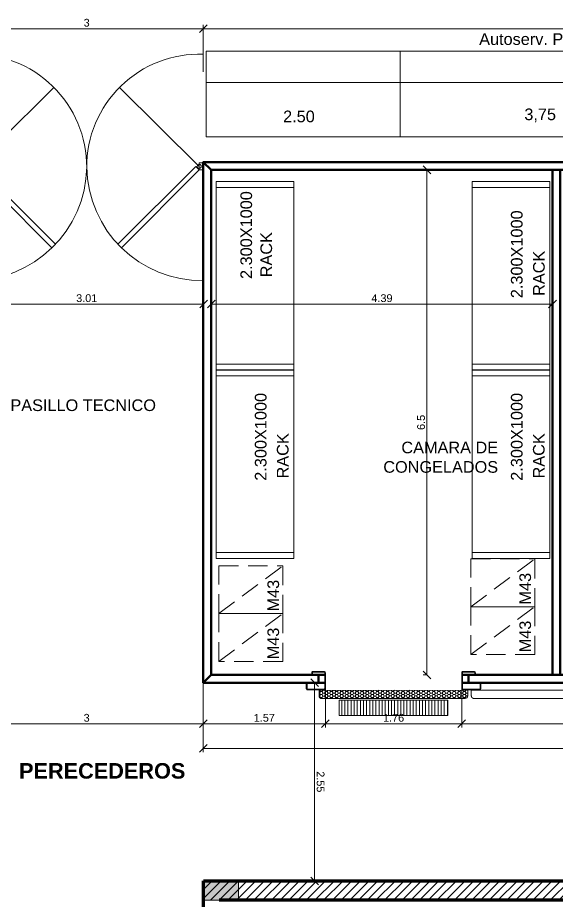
# Model space of a CAD drawing. Header units: inches. Extents: x 2 to 337, y 2 to 182.
# Drawn here: x 160.02 to 166.95, y 49.25 to 60.61 of the extents above; entities that cross this region are included whole.
import ezdxf

# ---------------------------------------------------------------- set-up
doc = ezdxf.new("R2010")
doc.units = ezdxf.units.IN
doc.header["$MEASUREMENT"] = 0
doc.linetypes.add('HIDDEN2', pattern=[4.7625, 3.175, -1.5875])
doc.linetypes.add('LZ-COME$0$DASH_15', pattern=[0.375, 0.25, -0.125])
doc.layers.add('(C)Paneles 60mm.', color=4, linetype='Continuous')
doc.layers.add('ARQ-MUROS CAMARA', color=140, linetype='Continuous')
for name, color, linetype, lineweight in [('0-EQUIPAMIENTO-LAB', 6, 'Continuous', 13), ('ARQ-REJILLAS', 4, 'Continuous', 5), ('COMESTIBLES0-EQUIP-TXT', 3, 'Continuous', 9), ('HATCH HORMIGON', 100, 'Continuous', 13), ('L COTAS', 1, 'Continuous', 9), ('L EQUIP', 6, 'Continuous', 9), ('l muro', 5, 'Continuous', 80), ('L PANELES', 136, 'Continuous', 50), ('L PROYEC', 4, 'HIDDEN2', 9), ('LAVADO MU', 10, 'Continuous', 5)]:
    doc.layers.add(name, color=color, linetype=linetype, lineweight=lineweight)
doc.styles.add('ARIAL', font='ARIAL.TTF')
doc.styles.get("Standard").update_dxf_attribs({"font": 'ARIAL.TTF'})
doc.dimstyles.new('cotas 1.50', dxfattribs={"dimscale": 0.5, "dimtxt": 0.2, "dimasz": 0.2, "dimexe": 0.1, "dimexo": 0, "dimgap": 0.05, "dimtad": 1, "dimdsep": 46, "dimtxsty": 'ARIAL', "dimblk": 'OBLIQUE', "dimcen": 0.09, "dimclrd": 256, "dimclre": 256, "dimclrt": 256, "dimadec": 0, "dimazin": 2, "dimtfac": 1, "dimtofl": 0, "dimtmove": 2, "dimatfit": 3, "dimfxl": 0, "dimtolj": 1, "dimtzin": 0, "dimlwd": -1, "dimlwe": -1, "dimarcsym": 0})

# ---------------------------------------------------------------- blocks, each defined once
blk = doc.blocks.new('PVAI')
for p, q in [((3388.7787, 759.261), (3388.7434, 759.2257)), ((3389.3995, 759.261), (3389.4348, 759.2257))]:
    blk.add_line(p, q)
at = {"layer": 'L EQUIP'}
for p, q in [((3387.9691, 760.0353), (3388.7633, 760.8205)), ((3387.9291, 760.0003), (3387.9291, 760.0703)), ((3387.9291, 760.0703), (3387.9691, 760.0703)), ((3387.9691, 760.0703), (3387.9691, 760.0003)), ((3387.9691, 759.9999), (3388.0045, 760.0353)), ((3388.0045, 760.0353), (3388.7787, 759.261)), ((3390.1738, 760.0353), (3389.3995, 759.261)), ((3390.2091, 759.9999), (3390.1738, 760.0353)), ((3390.2491, 760.0703), (3390.2091, 760.0703)), ((3390.2091, 760.0703), (3390.2091, 760.0003)), ((3390.2491, 760.0003), (3390.2491, 760.0703)), ((3387.9691, 760.0003), (3387.9291, 760.0003)), ((3387.9691, 759.9999), (3388.7434, 759.2257)), ((3390.2091, 759.9999), (3389.4348, 759.2257)), ((3390.2091, 760.0003), (3390.2491, 760.0003))]:
    blk.add_line(p, q, dxfattribs=at)
for centre in [(3387.9691, 760.0353), (3390.2091, 760.0353)]:
    blk.add_circle(centre, 0.0196, dxfattribs=at)
at = {"layer": 'L PROYEC'}
for p, q in [((3387.9691, 760.0353), (3388.7633, 760.8205)), ((3390.2091, 760.0353), (3389.4149, 760.8205)), ((3390.2091, 760.0353), (3389.4149, 760.8205))]:
    blk.add_line(p, q, dxfattribs=at)
for centre, radius, start, end in [((3387.9691, 760.0302), 1.12, 359.67361, 92.04673), ((3390.2091, 760.0302), 1.12, 87.95327, 180.32639), ((3387.9428, 760.0463), 1.1464, 269.31461, 359.16085), ((3390.2354, 760.0463), 1.1464, 180.83915, 270.68539)]:
    blk.add_arc(centre, radius, start, end, dxfattribs=at)
blk = doc.blocks.new('_Oblique')
at = {"color": 0, "linetype": 'ByBlock', "lineweight": -2}
blk.add_line((-0.5, -0.5), (0.5, 0.5), dxfattribs=at)
blk = doc.blocks.new('*D280')
at = {"layer": 'Defpoints', "color": 0}
for p in [(159.402, 56.926), (162.411, 56.926), (162.411, 56.926)]:
    blk.add_point(p, dxfattribs=at)
at = {"layer": 'L COTAS'}
for p, q in [((159.402, 56.926), (159.402, 56.976)), ((159.402, 56.926), (162.411, 56.926)), ((162.411, 56.926), (162.411, 56.976))]:
    blk.add_line(p, q, dxfattribs=at)
at = {"layer": 'L COTAS', "xscale": 0.1, "yscale": 0.1, "zscale": 0.1, "rotation": 180}
blk.add_blockref('_Oblique', (159.402, 56.926), dxfattribs=at)
at = {"layer": 'L COTAS', "xscale": 0.1, "yscale": 0.1, "zscale": 0.1}
blk.add_blockref('_Oblique', (162.411, 56.926), dxfattribs=at)
at = {"layer": 'L COTAS', "insert": (160.906, 57.002), "char_height": 0.1, "attachment_point": 5, "style": 'ARIAL'}
blk.add_mtext('\\A1;3.01', dxfattribs=at)
blk = doc.blocks.new('*D281')
at = {"layer": 'Defpoints', "color": 0}
for p in [(166.904, 57.583), (162.511, 56.926), (166.904, 56.926)]:
    blk.add_point(p, dxfattribs=at)
at = {"layer": 'L COTAS'}
for p, q in [((166.904, 57.583), (166.904, 56.876)), ((162.511, 56.926), (162.511, 56.976)), ((162.511, 56.926), (166.904, 56.926))]:
    blk.add_line(p, q, dxfattribs=at)
at = {"layer": 'L COTAS', "xscale": 0.1, "yscale": 0.1, "zscale": 0.1, "rotation": 180}
blk.add_blockref('_Oblique', (162.511, 56.926), dxfattribs=at)
at = {"layer": 'L COTAS', "xscale": 0.1, "yscale": 0.1, "zscale": 0.1}
blk.add_blockref('_Oblique', (166.904, 56.926), dxfattribs=at)
at = {"layer": 'L COTAS', "insert": (164.708, 57.002), "char_height": 0.1, "attachment_point": 5, "style": 'ARIAL'}
blk.add_mtext('\\A1;4.39', dxfattribs=at)
blk = doc.blocks.new('RACKS 250')
for p, q in [((-1.05, -2.5), (-1.05, 0)), ((-1.05, 0), (-0.05, 0)), ((-0.05, 0), (-0.05, -2.5)), ((-1.05, -0.0762), (-0.05, -0.0762)), ((-1.05, -2.4238), (-0.05, -2.4238)), ((-0.05, -2.5), (-1.05, -2.5))]:
    blk.add_line(p, q)
blk = doc.blocks.new('DFGSDFG')
at = {"linetype": 'LZ-COME$0$DASH_15'}
blk.add_line((0.821, -0.615), (0, 0), dxfattribs=at)
blk.add_lwpolyline([(0.821, 0), (0, 0), (0, -0.615), (0.821, -0.615)], close=True, dxfattribs=at)
blk = doc.blocks.new('*D415')
at = {"layer": 'Defpoints', "color": 0}
for p in [(165.288, 58.654), (165.291, 58.654), (165.291, 52.154)]:
    blk.add_point(p, dxfattribs=at)
at = {"layer": 'L COTAS'}
for p, q in [((165.291, 58.654), (165.238, 58.654)), ((165.288, 52.154), (165.288, 58.654)), ((165.291, 52.154), (165.238, 52.154))]:
    blk.add_line(p, q, dxfattribs=at)
at = {"layer": 'L COTAS', "xscale": 0.1, "yscale": 0.1, "zscale": 0.1}
for p, rotation in [((165.288, 58.654), 90), ((165.288, 52.154), 270)]:
    blk.add_blockref('_Oblique', p, dxfattribs=dict(at, rotation=rotation))
at = {"layer": 'L COTAS', "insert": (165.212, 55.404), "char_height": 0.1, "attachment_point": 5, "rotation": 90, "style": 'ARIAL'}
blk.add_mtext('\\A1;6.5', dxfattribs=at)
blk = doc.blocks.new('*D434')
at = {"layer": 'Defpoints', "color": 0}
for p in [(162.407, 60.47), (159.404, 59.912), (162.407, 59.913)]:
    blk.add_point(p, dxfattribs=at)
at = {"layer": 'L COTAS'}
for p, q in [((159.404, 59.912), (159.404, 60.52)), ((159.404, 60.47), (162.407, 60.47)), ((162.407, 59.913), (162.407, 60.52))]:
    blk.add_line(p, q, dxfattribs=at)
at = {"layer": 'L COTAS', "xscale": 0.1, "yscale": 0.1, "zscale": 0.1, "rotation": 180}
blk.add_blockref('_Oblique', (159.404, 60.47), dxfattribs=at)
at = {"layer": 'L COTAS', "xscale": 0.1, "yscale": 0.1, "zscale": 0.1}
blk.add_blockref('_Oblique', (162.407, 60.47), dxfattribs=at)
at = {"layer": 'L COTAS', "insert": (160.905, 60.546), "char_height": 0.1, "attachment_point": 5, "style": 'ARIAL'}
blk.add_mtext('\\A1;3', dxfattribs=at)
blk = doc.blocks.new('*D435')
at = {"layer": 'Defpoints', "color": 0}
for p in [(173.424, 60.47), (162.407, 59.913), (173.424, 59.913)]:
    blk.add_point(p, dxfattribs=at)
at = {"layer": 'L COTAS'}
for p, q in [((162.407, 59.913), (162.407, 60.52)), ((162.407, 60.47), (173.424, 60.47)), ((173.424, 59.913), (173.424, 60.52))]:
    blk.add_line(p, q, dxfattribs=at)
at = {"layer": 'L COTAS', "xscale": 0.1, "yscale": 0.1, "zscale": 0.1, "rotation": 180}
blk.add_blockref('_Oblique', (162.407, 60.47), dxfattribs=at)
at = {"layer": 'L COTAS', "xscale": 0.1, "yscale": 0.1, "zscale": 0.1}
blk.add_blockref('_Oblique', (173.424, 60.47), dxfattribs=at)
at = {"layer": 'L COTAS', "insert": (167.915, 60.546), "char_height": 0.1, "attachment_point": 5, "style": 'ARIAL'}
blk.add_mtext('\\A1;11.02', dxfattribs=at)
blk = doc.blocks.new('*D498')
at = {"layer": 'Defpoints', "color": 0}
for p in [(159.404, 52.054), (162.407, 52.054), (162.407, 51.526)]:
    blk.add_point(p, dxfattribs=at)
at = {"layer": 'L COTAS'}
for p, q in [((159.404, 52.054), (159.404, 51.476)), ((162.407, 52.054), (162.407, 51.476)), ((159.404, 51.526), (162.407, 51.526))]:
    blk.add_line(p, q, dxfattribs=at)
at = {"layer": 'L COTAS', "xscale": 0.1, "yscale": 0.1, "zscale": 0.1, "rotation": 180}
blk.add_blockref('_Oblique', (159.404, 51.526), dxfattribs=at)
at = {"layer": 'L COTAS', "xscale": 0.1, "yscale": 0.1, "zscale": 0.1}
blk.add_blockref('_Oblique', (162.407, 51.526), dxfattribs=at)
at = {"layer": 'L COTAS', "insert": (160.905, 51.602), "char_height": 0.1, "attachment_point": 5, "style": 'ARIAL'}
blk.add_mtext('\\A1;3', dxfattribs=at)
blk = doc.blocks.new('*D499')
at = {"layer": 'Defpoints', "color": 0}
for p in [(162.407, 52.054), (163.979, 52.051), (163.979, 51.526)]:
    blk.add_point(p, dxfattribs=at)
at = {"layer": 'L COTAS'}
for p, q in [((162.407, 52.054), (162.407, 51.476)), ((163.979, 52.051), (163.979, 51.476)), ((162.407, 51.526), (163.979, 51.526))]:
    blk.add_line(p, q, dxfattribs=at)
at = {"layer": 'L COTAS', "xscale": 0.1, "yscale": 0.1, "zscale": 0.1, "rotation": 180}
blk.add_blockref('_Oblique', (162.407, 51.526), dxfattribs=at)
at = {"layer": 'L COTAS', "xscale": 0.1, "yscale": 0.1, "zscale": 0.1}
blk.add_blockref('_Oblique', (163.979, 51.526), dxfattribs=at)
at = {"layer": 'L COTAS', "insert": (163.193, 51.602), "char_height": 0.1, "attachment_point": 5, "style": 'ARIAL'}
blk.add_mtext('\\A1;1.57', dxfattribs=at)
blk = doc.blocks.new('*D500')
at = {"layer": 'Defpoints', "color": 0}
for p in [(163.979, 52.051), (165.736, 52.053), (165.736, 51.526)]:
    blk.add_point(p, dxfattribs=at)
at = {"layer": 'L COTAS'}
for p, q in [((163.979, 52.051), (163.979, 51.476)), ((165.736, 52.053), (165.736, 51.476)), ((163.979, 51.526), (165.736, 51.526))]:
    blk.add_line(p, q, dxfattribs=at)
at = {"layer": 'L COTAS', "xscale": 0.1, "yscale": 0.1, "zscale": 0.1, "rotation": 180}
blk.add_blockref('_Oblique', (163.979, 51.526), dxfattribs=at)
at = {"layer": 'L COTAS', "xscale": 0.1, "yscale": 0.1, "zscale": 0.1}
blk.add_blockref('_Oblique', (165.736, 51.526), dxfattribs=at)
at = {"layer": 'L COTAS', "insert": (164.858, 51.602), "char_height": 0.1, "attachment_point": 5, "style": 'ARIAL'}
blk.add_mtext('\\A1;1.76', dxfattribs=at)
blk = doc.blocks.new('*D501')
at = {"layer": 'Defpoints', "color": 0}
for p in [(165.736, 52.053), (169.281, 52.054), (169.281, 51.526)]:
    blk.add_point(p, dxfattribs=at)
at = {"layer": 'L COTAS'}
for p, q in [((165.736, 52.053), (165.736, 51.476)), ((169.281, 52.054), (169.281, 51.476)), ((165.736, 51.526), (169.281, 51.526))]:
    blk.add_line(p, q, dxfattribs=at)
at = {"layer": 'L COTAS', "xscale": 0.1, "yscale": 0.1, "zscale": 0.1, "rotation": 180}
blk.add_blockref('_Oblique', (165.736, 51.526), dxfattribs=at)
at = {"layer": 'L COTAS', "xscale": 0.1, "yscale": 0.1, "zscale": 0.1}
blk.add_blockref('_Oblique', (169.281, 51.526), dxfattribs=at)
at = {"layer": 'L COTAS', "insert": (167.508, 51.602), "char_height": 0.1, "attachment_point": 5, "style": 'ARIAL'}
blk.add_mtext('\\A1;3.54', dxfattribs=at)
blk = doc.blocks.new('*D504')
at = {"layer": 'Defpoints', "color": 0}
for p in [(163.892, 52.054), (163.841, 49.504), (163.892, 49.504)]:
    blk.add_point(p, dxfattribs=at)
at = {"layer": 'L COTAS'}
for p, q in [((163.892, 52.054), (163.791, 52.054)), ((163.841, 52.054), (163.841, 49.504)), ((163.892, 49.504), (163.791, 49.504))]:
    blk.add_line(p, q, dxfattribs=at)
at = {"layer": 'L COTAS', "xscale": 0.1, "yscale": 0.1, "zscale": 0.1}
for p, rotation in [((163.841, 52.054), 90.00190680556364), ((163.841, 49.504), 270.0019068055636)]:
    blk.add_blockref('_Oblique', p, dxfattribs=dict(at, rotation=rotation))
at = {"layer": 'L COTAS', "insert": (163.917, 50.779), "char_height": 0.1, "attachment_point": 5, "rotation": 270.0019, "style": 'ARIAL'}
blk.add_mtext('\\A1;2.55', dxfattribs=at)
blk = doc.blocks.new('*D441')
at = {"layer": 'Defpoints', "color": 0}
for p in [(162.407, 52.054), (173.323, 51.209), (173.323, 51.209)]:
    blk.add_point(p, dxfattribs=at)
at = {"layer": 'L COTAS'}
for p, q in [((162.407, 52.054), (162.407, 51.159)), ((173.323, 51.209), (173.323, 51.259)), ((162.407, 51.209), (173.323, 51.209))]:
    blk.add_line(p, q, dxfattribs=at)
at = {"layer": 'L COTAS', "xscale": 0.1, "yscale": 0.1, "zscale": 0.1, "rotation": 180}
blk.add_blockref('_Oblique', (162.407, 51.209), dxfattribs=at)
at = {"layer": 'L COTAS', "xscale": 0.1, "yscale": 0.1, "zscale": 0.1}
blk.add_blockref('_Oblique', (173.323, 51.209), dxfattribs=at)
at = {"layer": 'L COTAS', "insert": (167.865, 51.285), "char_height": 0.1, "attachment_point": 5, "style": 'ARIAL'}
blk.add_mtext('\\A1;10.92', dxfattribs=at)
blk = doc.blocks.new('PPiv MT 1_00')
at = {"layer": 'L COTAS'}
h = blk.add_hatch(dxfattribs=at)
h.set_pattern_fill('HONEY', color=256, scale=0.1, angle=0.02668, style=0)
h.set_pattern_definition([(0.026676, (-36.510646, -16.688191), (0.018744958, 0.010834046), [0.0125, -0.025]), (120.026676, (-36.510646, -16.688191), (-0.018755038, 0.0108165868), [0.0125, -0.025]), (60.026676, (-36.510646, -16.688191), (-1.008e-05, 0.0216506327), [-0.025, 0.0125])])
edge = h.paths.add_edge_path()
edge.add_line((0.0234, -0.1141), (1.0734, -0.1137))
edge.add_arc((1.0733, -0.0937), 0.02, 270.02668, 360.02668)
edge.add_line((1.0933, -0.0936), (1.0933, -0.0536))
edge.add_line((1.0933, -0.0536), (0.0033, -0.0542))
edge.add_line((0.0033, -0.0542), (0.0033, -0.0942))
edge.add_arc((0.0233, -0.0941), 0.02, 180.02668, 270.02668)
for points in [[(-0.05, 0.06), (0.05, 0.06), (0.05, 0.075, 0.414214), (0.04, 0.085), (-0.04, 0.085, 0.414214), (-0.05, 0.075)], [(-0.04, 0.08, 0.414214), (-0.045, 0.075), (-0.045, 0.065), (0.045, 0.065), (0.045, 0.075, 0.414214), (0.04, 0.08)], [(1.15, 0.06), (1.05, 0.06), (1.05, 0.075, -0.414214), (1.06, 0.085), (1.14, 0.085, -0.414214), (1.15, 0.075)], [(1.14, 0.08, -0.414214), (1.145, 0.075), (1.145, 0.065), (1.055, 0.065), (1.055, 0.075, -0.414214), (1.06, 0.08)], [(0.05, 0), (-0.09, 0), (-0.09, -0.04, 0.414214), (-0.08, -0.05), (0.04, -0.05, 0.414214), (0.05, -0.04)], [(1.05, 0), (1.19, 0), (1.19, -0.04, -0.414214), (1.18, -0.05), (1.06, -0.05, -0.414214), (1.05, -0.04)], [(-0.08, -0.045), (0.04, -0.045, 0.414214), (0.045, -0.04), (0.045, -0.005), (-0.085, -0.005), (-0.085, -0.04, 0.414214)], [(0.0234, -0.1141), (1.0734, -0.1137, 0.414214), (1.0933, -0.0936), (1.0933, -0.0536), (0.0033, -0.0542), (0.0033, -0.0942, 0.414214)], [(1.18, -0.045), (1.06, -0.045, -0.414214), (1.055, -0.04), (1.055, -0.005), (1.185, -0.005), (1.185, -0.04, -0.414214)]]:
    blk.add_lwpolyline(points, format="xyb", close=True, dxfattribs=at)
for points in [[(0, 0), (0.05, 0), (0.05, 0.06), (0, 0.06)], [(0.005, 0.005), (0.045, 0.005), (0.045, 0.055), (0.005, 0.055)], [(1.1, 0), (1.05, 0), (1.05, 0.06), (1.1, 0.06)], [(1.095, 0.005), (1.055, 0.005), (1.055, 0.055), (1.095, 0.055)]]:
    blk.add_lwpolyline(points, close=True, dxfattribs=at)
at = {"layer": 'L PROYEC'}
blk.add_lwpolyline([(1.14, -0.1136), (2.19, -0.1131, 0.414214), (2.21, -0.0931), (2.21, -0.0531), (1.12, -0.0536), (1.12, -0.0936, 0.414214)], format="xyb", close=True, dxfattribs=at)

msp = doc.modelspace()

# ---------------------------------------------------------------- hatches: boundary and pattern name
at = {"layer": 'ARQ-REJILLAS'}
h = msp.add_hatch(dxfattribs=at)
h.set_pattern_fill('_USER', color=256, scale=0.04, angle=450, style=0, pattern_type=0)
h.set_pattern_definition([(90, (-3227.929565, -700.576272), (-0.04, 1e-17), [])])
h.paths.add_polyline_path([(165.555, 51.831), (165.555, 51.631), (164.155, 51.631), (164.155, 51.831)])
at = {"layer": 'HATCH HORMIGON'}
h = msp.add_hatch(color=256, dxfattribs=at)
h.dxf.hatch_style = 1
h.paths.add_polyline_path([(162.861, 49.502), (162.861, 49.252), (162.411, 49.252), (162.411, 49.502)])
at = {"layer": 'LAVADO MU'}
h = msp.add_hatch(dxfattribs=at)
h.set_pattern_fill('ANSI31', color=256, scale=0.025)
h.set_pattern_definition([(45, (-3306.593005, -700.39074), (-0.0561266008, 0.0561266008), [])])
h.paths.add_polyline_path([(170.635, 49.504), (162.411, 49.504), (162.411, 49.254), (170.635, 49.254)])

# ---------------------------------------------------------------- linework, layer by layer
at = {"layer": 'ARQ-REJILLAS'}
msp.add_lwpolyline([(165.555, 51.831), (165.555, 51.631), (164.155, 51.631), (164.155, 51.831)], close=True, dxfattribs=at)
at = {"layer": 'HATCH HORMIGON'}
msp.add_lwpolyline([(162.861, 49.504), (162.861, 49.254), (162.411, 49.254), (162.411, 49.504)], close=True, dxfattribs=at)
at = {"layer": 'L EQUIP', "linetype": 'ByBlock', "ltscale": 0.01}
for p, q in [((162.444, 59.079), (162.444, 60.179)), ((164.944, 60.179), (162.444, 60.179)), ((162.444, 59.779), (164.944, 59.779)), ((164.944, 59.779), (168.694, 59.779)), ((162.444, 59.079), (164.944, 59.079))]:
    msp.add_line(p, q, dxfattribs=at)
msp.add_lwpolyline([(164.944, 59.079), (168.694, 59.079), (168.694, 60.179), (164.944, 60.179), (164.944, 59.079)], dxfattribs=at)
at = {"layer": 'l muro'}
for p, q in [((162.411, 49.504), (170.635, 49.504)), ((162.411, 45.302), (162.411, 49.504)), ((170.635, 49.254), (162.611, 49.254))]:
    msp.add_line(p, q, dxfattribs=at)
at = {"layer": 'L PANELES'}
msp.add_lwpolyline([(173.323, 58.654), (162.507, 58.654), (162.407, 58.754), (173.424, 58.754), (173.323, 58.654)], dxfattribs=at)
for points in [[(162.407, 58.754), (162.507, 58.654), (162.507, 52.154), (162.407, 52.054)], [(166.904, 58.654), (167.004, 58.654), (167.004, 52.154), (166.904, 52.154)], [(163.892, 52.154), (162.507, 52.154), (162.407, 52.054), (163.892, 52.054)], [(169.221, 52.154), (165.823, 52.154), (165.823, 52.053), (169.281, 52.053)]]:
    msp.add_lwpolyline(points, close=True, dxfattribs=at)

# ---------------------------------------------------------------- block references
at = {"layer": '(C)Paneles 60mm.', "color": 5, "xscale": 1.756279808007918, "yscale": 1.756279808007918, "zscale": 1.756279808007918, "rotation": 359.9994413462166}
msp.add_blockref('PPiv MT 1_00', (163.892, 52.051), dxfattribs=at)
at = {"layer": '0-EQUIPAMIENTO-LAB', "rotation": 180}
for p in [(162.523, 56.004), (165.821, 56.004), (162.522, 53.654), (165.821, 53.654)]:
    msp.add_blockref('RACKS 250', p, dxfattribs=at)
at = {"layer": '0-EQUIPAMIENTO-LAB', "xscale": -1}
for p in [(166.675, 53.647), (163.43, 53.558), (163.43, 52.943), (166.675, 53.032)]:
    msp.add_blockref('DFGSDFG', p, dxfattribs=at)
at = {"layer": 'ARQ-MUROS CAMARA', "xscale": 1.294332851680443, "yscale": 1.294332851680443, "zscale": 1.294332851680443}
msp.add_blockref('PVAI', (-4225.704, -925.04), dxfattribs=at)

# ---------------------------------------------------------------- texts
at = {"layer": 'COMESTIBLES0-EQUIP-TXT', "style": 'ARIAL'}
for s, p in [('2.300X1000', (163.035, 57.249)), ('2.300X1000', (166.519, 57.002)), ('RACK', (163.293, 57.271)), ('RACK', (166.804, 57.031)), ('2.300X1000', (163.221, 54.653)), ('2.300X1000', (166.519, 54.653)), ('RACK', (163.505, 54.682)), ('RACK', (166.803, 54.682)), ('M43', (166.628, 53.06)), ('M43', (163.383, 52.971)), ('M43', (166.628, 52.445)), ('M43', (163.383, 52.355))]:
    msp.add_text(s, height=0.15, rotation=90, dxfattribs=at).set_placement(p)
at = {"layer": 'COMESTIBLES0-EQUIP-TXT', "insert": (166.204, 55.156), "char_height": 0.15, "width": 2.86224, "attachment_point": 3, "style": 'ARIAL'}
msp.add_mtext('CAMARA DE \\PCONGELADOS', dxfattribs=at)
at = {"layer": 'L EQUIP', "linetype": 'ByBlock', "ltscale": 0.01, "attachment_point": 1}
for s, insert, char_height, width in [('Autoserv. Pollos', (165.96, 60.411), 0.15, 6.39684), ('2.50', (163.435, 59.416), 0.15, 4.44912), ('3,75', (166.542, 59.443), 0.15, 4.44912), ('PASILLO TECNICO', (159.923, 55.7), 0.15, 7.3024), ('{\\fArial|b1|i0|c0|p34;PERECEDEROS}', (160.034, 51.02), 0.2, 6.39684)]:
    msp.add_mtext(s, dxfattribs=dict(at, insert=insert, char_height=char_height, width=width))

# ---------------------------------------------------------------- dimensions: what is measured, and where the dimension line sits
at = {"layer": 'L COTAS'}
for base, p1, p2, picture, middle in [((162.407, 60.47), (159.404, 59.912), (162.407, 59.913), '*D434', (160.905, 60.546)), ((173.424, 60.47), (162.407, 59.913), (173.424, 59.913), '*D435', (167.915, 60.546)), ((166.904, 56.926), (162.511, 56.926), (166.904, 57.583), '*D281', (164.708, 57.002)), ((162.411, 56.926), (159.402, 56.926), (162.411, 56.926), '*D280', (160.906, 57.002)), ((162.407, 51.526), (159.404, 52.054), (162.407, 52.054), '*D498', (160.905, 51.602)), ((163.979, 51.526), (162.407, 52.054), (163.979, 52.051), '*D499', (163.193, 51.602)), ((173.323, 51.209), (162.407, 52.054), (173.323, 51.209), '*D441', (167.865, 51.285)), ((165.736, 51.526), (163.979, 52.051), (165.736, 52.053), '*D500', (164.858, 51.602)), ((169.2806, 51.5262), (165.7357, 52.0535), (169.2806, 52.0535), '*D501', (167.5081, 51.6023))]:
    dim = msp.add_linear_dim(base=base, p1=p1, p2=p2, dimstyle='cotas 1.50', dxfattribs=at)
    dim.commit()
    dim.dimension.update_dxf_attribs({"geometry": picture, "text_midpoint": middle})
dim = msp.add_linear_dim(base=(165.288, 58.654), p1=(165.291, 52.154), p2=(165.291, 58.654), angle=90, dimstyle='cotas 1.50', dxfattribs=at)
dim.commit()
dim.dimension.update_dxf_attribs({"geometry": '*D415', "text_midpoint": (165.212, 55.404)})
dim = msp.add_aligned_dim(p1=(163.892, 52.054), p2=(163.892, 49.504), distance=-0.051, dimstyle='cotas 1.50', dxfattribs=at)
dim.commit()
dim.dimension.update_dxf_attribs({"geometry": '*D504', "text_midpoint": (163.917, 50.779)})

doc.saveas('drawing.dxf')
